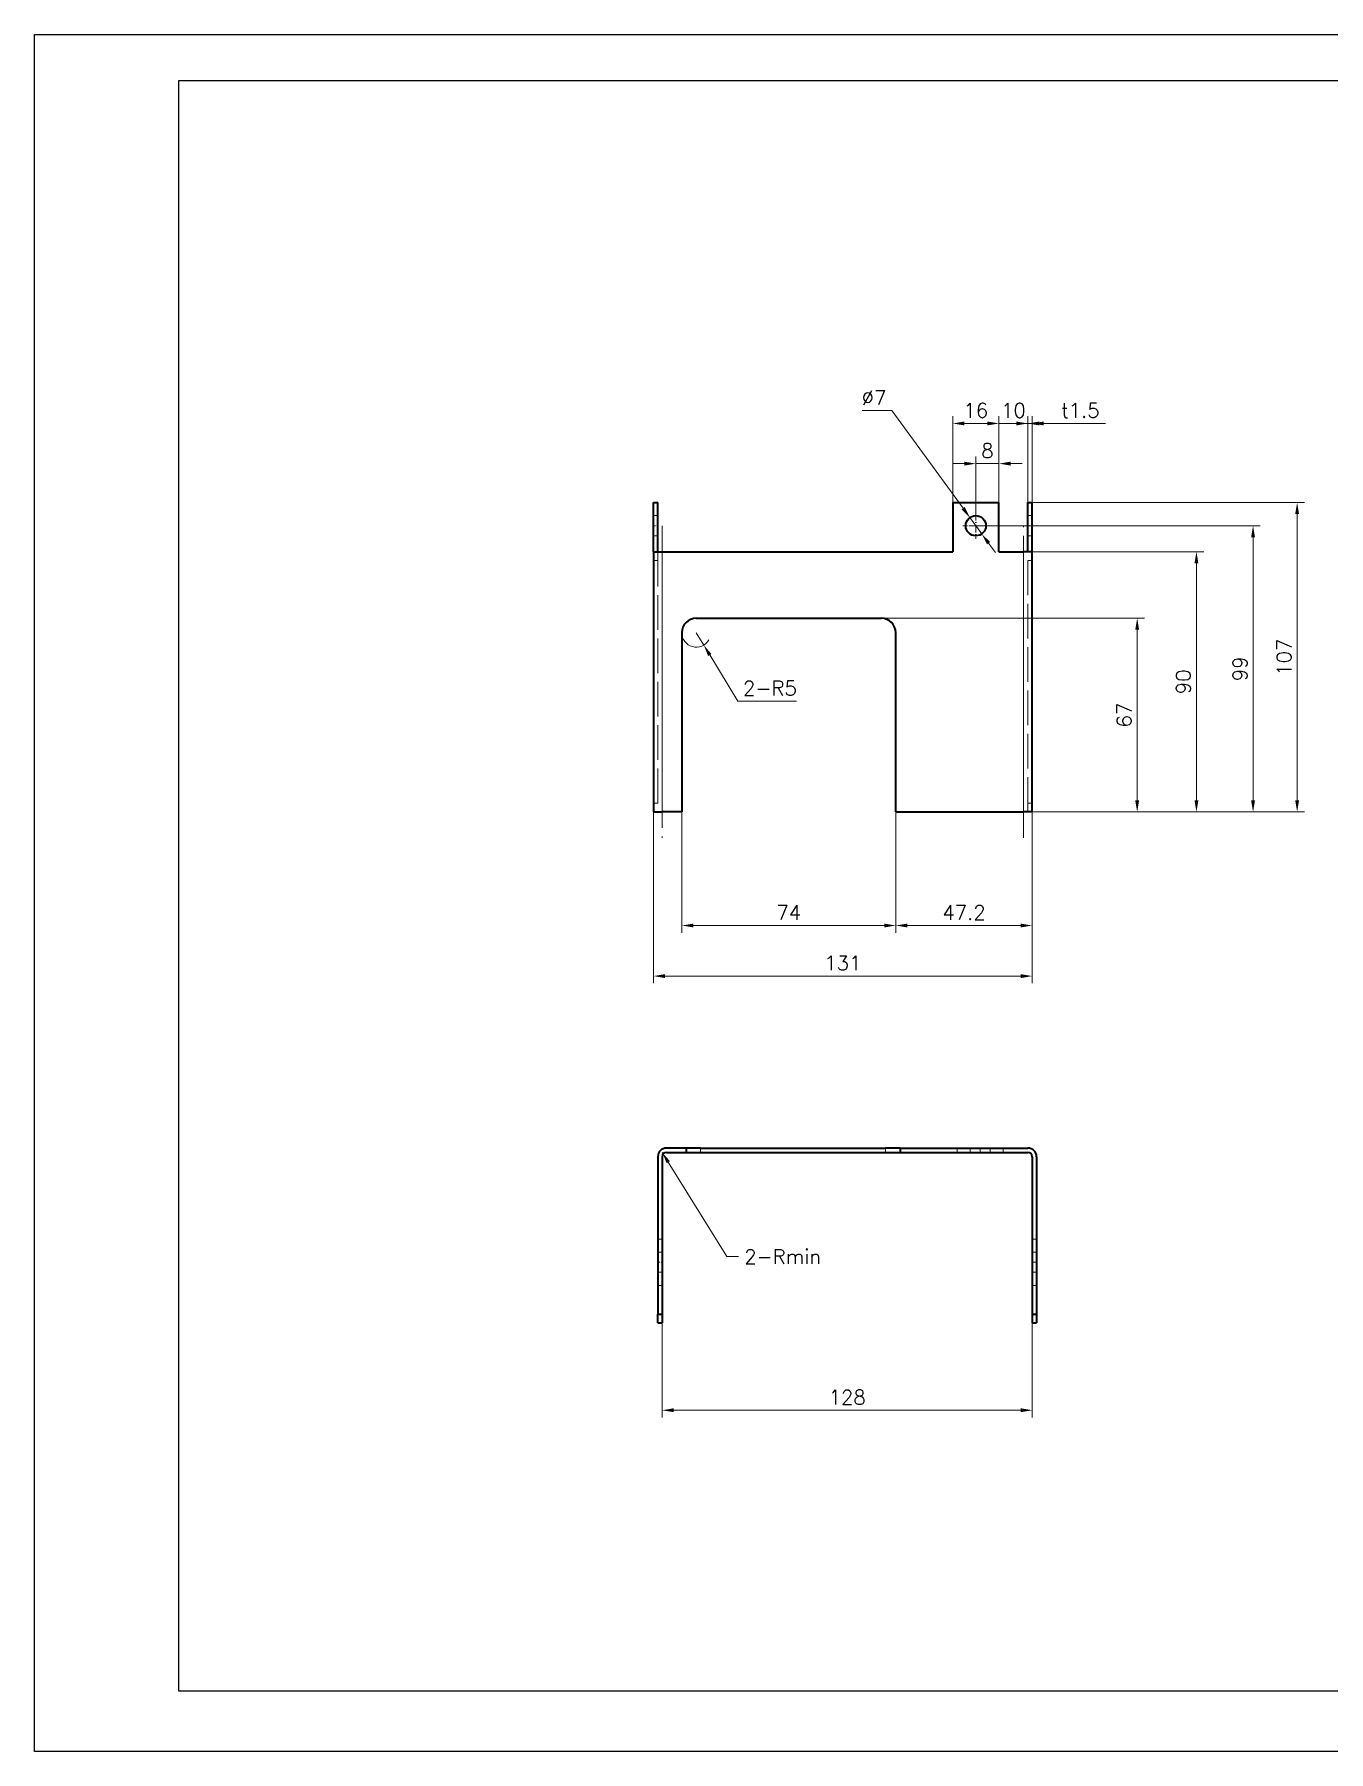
# Model space of a CAD drawing. Extents: x 337 to 133961, y -16604 to 10647.
# Drawn here: x 66258 to 66706, y 3892 to 4486 of the extents above; entities that cross this region are included whole.
import ezdxf
from ezdxf.enums import TextEntityAlignment as Align

# ---------------------------------------------------------------- set-up
doc = ezdxf.new("R2010")
doc.units = 0
for name, pattern in [('CENTER2', [28.575, 19.05, -3.175, 3.175, -3.175]), ('DASHDOT', [18.5, 12, -3, 0.5, -3]), ('DASHED', [15, 12, -3]), ('HIDDEN2', [4.7625, 3.175, -1.5875])]:
    doc.linetypes.add(name, pattern=pattern)
doc.layers.get('0').update_dxf_attribs({"linetype": 'CONTINUOUS'})
doc.layers.get('Defpoints').update_dxf_attribs({"linetype": 'CONTINUOUS'})
doc.layers.add('A3', color=7, linetype='CONTINUOUS')
for name, color, linetype, lineweight in [('DIM', 71, 'CONTINUOUS', 13), ('中心线', 2, 'CENTER2', 13), ('虚线', 1, 'HIDDEN2', 13)]:
    doc.layers.add(name, color=color, linetype=linetype, lineweight=lineweight)
doc.styles.add('CH-1', font='FSGB2312.ttf', dxfattribs={"height": 3})
doc.styles.get("Standard").update_dxf_attribs({"font": 'txt.shx', "bigfont": 'bigfont.shx'})
doc.dimstyles.new('副本2', dxfattribs={"dimscale": 2, "dimtxt": 2.5, "dimasz": 2, "dimexe": 1.25, "dimexo": 0, "dimgap": 1, "dimtad": 1, "dimdsep": 46, "dimtxsty": 'Standard', "dimcen": 0, "dimclrd": 3, "dimclre": 3, "dimclrt": 1, "dimadec": 1, "dimazin": 2, "dimtfac": 1, "dimtmove": 0, "dimatfit": 3, "dimfxl": 0, "dimtolj": 1, "dimlwd": -1, "dimlwe": -1, "dimarcsym": 0})
doc.dimstyles.new('副本2$0', dxfattribs={"dimscale": 2, "dimtxt": 2.5, "dimasz": 2, "dimexe": 1.25, "dimexo": 0, "dimgap": 1, "dimtad": 1, "dimdsep": 46, "dimtxsty": 'Standard', "dimcen": 0, "dimclrd": 3, "dimclre": 3, "dimclrt": 1, "dimadec": 1, "dimazin": 2, "dimtfac": 1, "dimtmove": 0, "dimatfit": 3, "dimfxl": 0, "dimtolj": 1, "dimlwd": -1, "dimlwe": -1, "dimarcsym": 0})
doc.dimstyles.new('副本2$3', dxfattribs={"dimscale": 2, "dimtxt": 2.5, "dimasz": 2, "dimexe": 1.25, "dimexo": 0, "dimgap": 1, "dimtad": 1, "dimtoh": 1, "dimdsep": 46, "dimtxsty": 'Standard', "dimcen": 0, "dimclrd": 3, "dimclre": 3, "dimclrt": 1, "dimadec": 1, "dimazin": 2, "dimtfac": 1, "dimtmove": 0, "dimatfit": 3, "dimfxl": 0, "dimtolj": 1, "dimlwd": -1, "dimlwe": -1, "dimarcsym": 0})
doc.dimstyles.new('副本2$4', dxfattribs={"dimscale": 2, "dimtxt": 2.5, "dimasz": 2, "dimexe": 1.25, "dimexo": 0, "dimgap": 1, "dimtad": 1, "dimtoh": 1, "dimdsep": 46, "dimtxsty": 'Standard', "dimcen": 0, "dimclrd": 3, "dimclre": 3, "dimclrt": 1, "dimadec": 1, "dimazin": 2, "dimtfac": 1, "dimtmove": 0, "dimatfit": 3, "dimfxl": 0, "dimtolj": 1, "dimlwd": -1, "dimlwe": -1, "dimarcsym": 0})

# ---------------------------------------------------------------- blocks, each defined once
blk = doc.blocks.new('A$C2CD672AE')
for p, q in [((-218.5, -289), (-218.5, 8)), ((-218.5, 8), (201.5, 8)), ((201.5, 8), (201.5, -289)), ((-193.5, 0), (193.5, 0)), ((-193.5, -278.55), (-193.5, 0)), ((16.5, -16.21), (16.5, 0)), ((21.57, 0), (21.57, -16.21)), ((69.95, 0), (181.5, 0)), ((69.95, 0), (181.5, 0)), ((69.95, 0), (181.5, 0)), ((69.95, 0), (181.5, 0)), ((193.5, 0), (193.5, -278.55)), ((101.05, 0), (101.05, -16.21)), ((101.05, 0), (101.05, -16.21)), ((101.05, 0), (101.05, -16.21)), ((101.05, 0), (101.05, -16.21)), ((101.05, 0), (101.05, -16.21)), ((116.05, 0), (116.05, -16.21)), ((116.05, 0), (116.05, -16.21)), ((116.05, 0), (116.05, -16.21)), ((116.05, 0), (116.05, -16.21)), ((116.05, 0), (116.05, -16.21)), ((128.05, 0), (128.05, -16.21)), ((128.05, 0), (128.05, -16.21)), ((128.05, 0), (128.05, -16.21)), ((128.05, 0), (128.05, -16.21)), ((128.05, 0), (128.05, -16.21)), ((140.05, -16.21), (140.05, 0)), ((16.5, -11.14), (19.04, -6.07)), ((16.5, -6.07), (128.05, -6.07)), ((16.5, -6.07), (128.05, -6.07)), ((16.5, -6.07), (128.05, -6.07)), ((16.5, -6.07), (128.05, -6.07)), ((19.04, -6.07), (21.57, -11.14)), ((128.05, -6.07), (140.05, -6.07)), ((128.05, -6.07), (140.05, -6.07)), ((128.05, -6.07), (140.05, -6.07)), ((128.05, -6.07), (193.5, -6.07)), ((16.5, -16.21), (19.04, -11.14)), ((16.5, -11.14), (128.05, -11.14)), ((16.5, -11.14), (128.05, -11.14)), ((16.5, -11.14), (128.05, -11.14)), ((16.5, -11.14), (128.05, -11.14)), ((19.04, -11.14), (21.57, -16.21)), ((16.5, -16.21), (140.05, -16.21)), ((140.05, -16.21), (16.5, -16.21)), ((16.5, -16.21), (140.05, -16.21)), ((16.5, -16.21), (193.5, -16.21)), ((193.5, -278.55), (-193.5, -278.55)), ((201.5, -289), (-218.5, -289))]:
    blk.add_line(p, q)
at = {"style": 'CH-1'}
for s, p in [('符号', (19.12, -1.91)), ('设 变 内 容', (62.89, -1.91)), ('日 期', (108.22, -2.16)), ('变更者', (122.43, -2.16)), ('锐角除去', (134.43, -1.63)), ('表面处理', (166.75, -1.61)), ('NO.', (19.39, -4.62)), ('REVISION', (63.16, -4.62)), ('DATE', (108.64, -4.87)), ('REVR', (122.85, -4.87)), ('C0.5', (134.43, -11.03))]:
    blk.add_text(s, height=1.775, dxfattribs=at).set_placement(p, align=Align.MIDDLE)
at = {"style": 'CH-1', "width": 0.7}
for s, p in [('ACUTE ANGLE', (134.43, -4.69)), ('SURFACE TREATMENT', (166.75, -4.68))]:
    blk.add_text(s, height=1.7746, dxfattribs=at).set_placement(p, align=Align.MIDDLE)
blk = doc.blocks.new('*D447')
at = {"layer": 'Defpoints', "color": 0, "transparency": 16777216}
for p in [(66472.16, 4216.54), (66603.16, 4216.54), (66603.16, 4159.76)]:
    blk.add_point(p, dxfattribs=at)
at = {"layer": 'DIM', "color": 3, "transparency": 16777216}
for p, q in [((66472.16, 4216.54), (66472.16, 4157.26)), ((66603.16, 4216.54), (66603.16, 4157.26)), ((66476.16, 4159.76), (66599.16, 4159.76))]:
    blk.add_line(p, q, dxfattribs=at)
for points in [[(66476.16, 4160.43), (66476.16, 4159.09), (66472.16, 4159.76)], [(66599.16, 4160.43), (66599.16, 4159.09), (66603.16, 4159.76)]]:
    blk.add_solid(points, dxfattribs=at)
at = {"layer": 'DIM', "color": 1, "transparency": 16777216, "insert": (66537.66, 4164.26), "char_height": 5, "attachment_point": 5}
blk.add_mtext('\\A1;131', dxfattribs=at)
blk = doc.blocks.new('*D448')
at = {"layer": 'Defpoints', "color": 0, "transparency": 16777216}
for p in [(66555.96, 4216.54), (66603.16, 4216.54), (66603.16, 4177.26)]:
    blk.add_point(p, dxfattribs=at)
at = {"layer": 'DIM', "color": 3, "transparency": 16777216}
for p, q in [((66555.96, 4216.54), (66555.96, 4174.76)), ((66603.16, 4216.54), (66603.16, 4174.76)), ((66559.96, 4177.26), (66599.16, 4177.26))]:
    blk.add_line(p, q, dxfattribs=at)
for points in [[(66559.96, 4177.92), (66559.96, 4176.59), (66555.96, 4177.26)], [(66599.16, 4177.92), (66599.16, 4176.59), (66603.16, 4177.26)]]:
    blk.add_solid(points, dxfattribs=at)
at = {"layer": 'DIM', "color": 1, "transparency": 16777216, "insert": (66579.56, 4181.76), "char_height": 5, "attachment_point": 5}
blk.add_mtext('\\A1;47.2', dxfattribs=at)
blk = doc.blocks.new('*D449')
at = {"layer": 'Defpoints', "color": 0, "transparency": 16777216}
for p in [(66481.96, 4216.54), (66555.96, 4216.54), (66481.96, 4177.26)]:
    blk.add_point(p, dxfattribs=at)
at = {"layer": 'DIM', "color": 3, "transparency": 16777216}
for p, q in [((66481.96, 4216.54), (66481.96, 4174.76)), ((66555.96, 4216.54), (66555.96, 4174.76)), ((66551.96, 4177.26), (66485.96, 4177.26))]:
    blk.add_line(p, q, dxfattribs=at)
for points in [[(66485.96, 4177.92), (66485.96, 4176.59), (66481.96, 4177.26)], [(66551.96, 4177.92), (66551.96, 4176.59), (66555.96, 4177.26)]]:
    blk.add_solid(points, dxfattribs=at)
at = {"layer": 'DIM', "color": 1, "transparency": 16777216, "insert": (66518.96, 4181.76), "char_height": 5, "attachment_point": 5}
blk.add_mtext('\\A1;74', dxfattribs=at)
blk = doc.blocks.new('*D450')
at = {"layer": 'Defpoints', "color": 0, "transparency": 16777216}
for p in [(66603.16, 4323.54), (66694.8, 4323.54), (66603.16, 4216.54)]:
    blk.add_point(p, dxfattribs=at)
at = {"layer": 'DIM', "color": 3, "transparency": 16777216}
for p, q in [((66603.16, 4323.54), (66697.3, 4323.54)), ((66694.8, 4220.54), (66694.8, 4319.54)), ((66603.16, 4216.54), (66697.3, 4216.54))]:
    blk.add_line(p, q, dxfattribs=at)
for points in [[(66694.14, 4319.54), (66695.47, 4319.54), (66694.8, 4323.54)], [(66694.14, 4220.54), (66695.47, 4220.54), (66694.8, 4216.54)]]:
    blk.add_solid(points, dxfattribs=at)
at = {"layer": 'DIM', "color": 1, "transparency": 16777216, "insert": (66690.3, 4270.04), "char_height": 5, "attachment_point": 5, "rotation": 90}
blk.add_mtext('\\A1;107', dxfattribs=at)
blk = doc.blocks.new('*D451')
at = {"layer": 'Defpoints', "color": 0, "transparency": 16777216}
for p in [(66550.96, 4283.54), (66639.47, 4283.54), (66603.16, 4216.54)]:
    blk.add_point(p, dxfattribs=at)
at = {"layer": 'DIM', "color": 3, "transparency": 16777216}
for p, q in [((66550.96, 4283.54), (66641.97, 4283.54)), ((66639.47, 4220.54), (66639.47, 4279.54)), ((66603.16, 4216.54), (66641.97, 4216.54))]:
    blk.add_line(p, q, dxfattribs=at)
for points in [[(66638.8, 4279.54), (66640.14, 4279.54), (66639.47, 4283.54)], [(66638.8, 4220.54), (66640.14, 4220.54), (66639.47, 4216.54)]]:
    blk.add_solid(points, dxfattribs=at)
at = {"layer": 'DIM', "color": 1, "transparency": 16777216, "insert": (66634.97, 4250.04), "char_height": 5, "attachment_point": 5, "rotation": 90}
blk.add_mtext('\\A1;67', dxfattribs=at)
blk = doc.blocks.new('*D452')
at = {"layer": 'Defpoints', "color": 0, "transparency": 16777216}
for p in [(66603.16, 4350.91), (66601.66, 4323.54), (66603.16, 4323.54)]:
    blk.add_point(p, dxfattribs=at)
at = {"layer": 'DIM', "color": 3, "transparency": 16777216}
for p, q in [((66597.66, 4350.91), (66593.66, 4350.91)), ((66601.66, 4323.54), (66601.66, 4353.41)), ((66601.66, 4350.91), (66603.16, 4350.91)), ((66603.16, 4323.54), (66603.16, 4353.41)), ((66607.16, 4350.91), (66628.49, 4350.91))]:
    blk.add_line(p, q, dxfattribs=at)
for points in [[(66597.66, 4351.58), (66597.66, 4350.24), (66601.66, 4350.91)], [(66607.16, 4351.58), (66607.16, 4350.24), (66603.16, 4350.91)]]:
    blk.add_solid(points, dxfattribs=at)
at = {"layer": 'DIM', "color": 1, "transparency": 16777216, "insert": (66619.82, 4355.41), "char_height": 5, "attachment_point": 5}
blk.add_mtext('\\A1;t{\\Ftxt,bigfont|c134;1.5}', dxfattribs=at)
blk = doc.blocks.new('*D453')
at = {"layer": 'Defpoints', "color": 0, "transparency": 16777216}
for p in [(66591.66, 4350.91), (66591.66, 4323.54), (66601.66, 4323.54)]:
    blk.add_point(p, dxfattribs=at)
at = {"layer": 'DIM', "color": 3, "transparency": 16777216}
for p, q in [((66587.66, 4350.91), (66583.66, 4350.91)), ((66591.66, 4323.54), (66591.66, 4353.41)), ((66601.66, 4350.91), (66591.66, 4350.91)), ((66601.66, 4323.54), (66601.66, 4353.41)), ((66605.66, 4350.91), (66609.66, 4350.91))]:
    blk.add_line(p, q, dxfattribs=at)
for points in [[(66587.66, 4351.58), (66587.66, 4350.24), (66591.66, 4350.91)], [(66605.66, 4351.58), (66605.66, 4350.24), (66601.66, 4350.91)]]:
    blk.add_solid(points, dxfattribs=at)
at = {"layer": 'DIM', "color": 1, "transparency": 16777216, "insert": (66596.66, 4355.41), "char_height": 5, "attachment_point": 5}
blk.add_mtext('\\A1;10', dxfattribs=at)
blk = doc.blocks.new('*D454')
at = {"layer": 'Defpoints', "color": 0, "transparency": 16777216}
for p in [(66575.66, 4350.91), (66575.66, 4323.54), (66591.66, 4323.54)]:
    blk.add_point(p, dxfattribs=at)
at = {"layer": 'DIM', "color": 3, "transparency": 16777216}
for p, q in [((66575.66, 4323.54), (66575.66, 4353.41)), ((66587.66, 4350.91), (66579.66, 4350.91)), ((66591.66, 4323.54), (66591.66, 4353.41))]:
    blk.add_line(p, q, dxfattribs=at)
for points in [[(66579.66, 4351.58), (66579.66, 4350.24), (66575.66, 4350.91)], [(66587.66, 4351.58), (66587.66, 4350.24), (66591.66, 4350.91)]]:
    blk.add_solid(points, dxfattribs=at)
at = {"layer": 'DIM', "color": 1, "transparency": 16777216, "insert": (66583.66, 4355.41), "char_height": 5, "attachment_point": 5}
blk.add_mtext('\\A1;16', dxfattribs=at)
blk = doc.blocks.new('*D455')
at = {"layer": 'Defpoints', "color": 0, "transparency": 16777216}
for p in [(66600.16, 4306.54), (66659.97, 4306.54), (66603.16, 4216.54)]:
    blk.add_point(p, dxfattribs=at)
at = {"layer": 'DIM', "color": 3, "transparency": 16777216}
for p, q in [((66600.16, 4306.54), (66662.47, 4306.54)), ((66659.97, 4220.54), (66659.97, 4302.54)), ((66603.16, 4216.54), (66662.47, 4216.54))]:
    blk.add_line(p, q, dxfattribs=at)
for points in [[(66659.3, 4302.54), (66660.63, 4302.54), (66659.97, 4306.54)], [(66659.3, 4220.54), (66660.63, 4220.54), (66659.97, 4216.54)]]:
    blk.add_solid(points, dxfattribs=at)
at = {"layer": 'DIM', "color": 1, "transparency": 16777216, "insert": (66655.47, 4261.54), "char_height": 5, "attachment_point": 5, "rotation": 90}
blk.add_mtext('\\A1;90', dxfattribs=at)
blk = doc.blocks.new('*D456')
at = {"layer": 'Defpoints', "color": 0, "transparency": 16777216}
for p in [(66486.96, 4278.54), (66489.54, 4274.26)]:
    blk.add_point(p, dxfattribs=at)
at = {"layer": 'DIM', "color": 3, "transparency": 16777216}
for p, q in [((66486.96, 4278.54), (66489.54, 4274.26)), ((66501.27, 4254.85), (66491.61, 4270.84)), ((66521.6, 4254.85), (66501.27, 4254.85))]:
    blk.add_line(p, q, dxfattribs=at)
blk.add_arc((66486.96, 4278.54), 5, 180, 329.77838, dxfattribs=at)
blk.add_solid([(66492.18, 4271.18), (66491.04, 4270.49), (66489.54, 4274.26)], dxfattribs=at)
at = {"layer": 'DIM', "color": 1, "transparency": 16777216, "insert": (66512.43, 4259.35), "char_height": 5, "attachment_point": 5}
blk.add_mtext('\\A1;2-{\\Ftxt,bigfont|c134;R5}', dxfattribs=at)
blk = doc.blocks.new('*D457')
at = {"layer": 'Defpoints', "color": 0, "transparency": 16777216}
for p in [(66583.66, 4315.54), (66679.56, 4315.54), (66603.16, 4216.54)]:
    blk.add_point(p, dxfattribs=at)
at = {"layer": 'DIM', "color": 3, "transparency": 16777216}
for p, q in [((66583.66, 4315.54), (66682.06, 4315.54)), ((66679.56, 4220.54), (66679.56, 4311.54)), ((66603.16, 4216.54), (66682.06, 4216.54))]:
    blk.add_line(p, q, dxfattribs=at)
for points in [[(66678.89, 4311.54), (66680.23, 4311.54), (66679.56, 4315.54)], [(66678.89, 4220.54), (66680.23, 4220.54), (66679.56, 4216.54)]]:
    blk.add_solid(points, dxfattribs=at)
at = {"layer": 'DIM', "color": 1, "transparency": 16777216, "insert": (66675.06, 4266.04), "char_height": 5, "attachment_point": 5, "rotation": 90}
blk.add_mtext('\\A1;99', dxfattribs=at)
blk = doc.blocks.new('*D458')
at = {"layer": 'Defpoints', "color": 0, "transparency": 16777216}
for p in [(66581.59, 4318.37), (66585.72, 4312.72)]:
    blk.add_point(p, dxfattribs=at)
at = {"layer": 'DIM', "color": 3, "transparency": 16777216}
for p, q in [((66544.28, 4355.37), (66554.61, 4355.37)), ((66554.61, 4355.37), (66579.24, 4321.6)), ((66585.72, 4312.72), (66581.59, 4318.37)), ((66588.07, 4309.48), (66590.43, 4306.25))]:
    blk.add_line(p, q, dxfattribs=at)
for points in [[(66579.78, 4322), (66578.7, 4321.21), (66581.59, 4318.37)], [(66588.61, 4309.88), (66587.54, 4309.09), (66585.72, 4312.72)]]:
    blk.add_solid(points, dxfattribs=at)
at = {"layer": 'DIM', "color": 1, "transparency": 16777216, "insert": (66548.45, 4359.87), "char_height": 5, "attachment_point": 5}
blk.add_mtext('\\A1;∅7', dxfattribs=at)
blk = doc.blocks.new('*D465')
at = {"layer": 'Defpoints', "color": 0, "transparency": 16777216}
for p in [(66475.16, 4041.3), (66603.16, 4041.3), (66603.16, 4009.6)]:
    blk.add_point(p, dxfattribs=at)
at = {"layer": 'DIM', "color": 3, "transparency": 16777216}
for p, q in [((66475.16, 4041.3), (66475.16, 4007.1)), ((66603.16, 4041.3), (66603.16, 4007.1)), ((66479.16, 4009.6), (66599.16, 4009.6))]:
    blk.add_line(p, q, dxfattribs=at)
for points in [[(66479.16, 4010.27), (66479.16, 4008.93), (66475.16, 4009.6)], [(66599.16, 4010.27), (66599.16, 4008.93), (66603.16, 4009.6)]]:
    blk.add_solid(points, dxfattribs=at)
at = {"layer": 'DIM', "color": 1, "transparency": 16777216, "insert": (66539.16, 4014.1), "char_height": 5, "attachment_point": 5}
blk.add_mtext('\\A1;128', dxfattribs=at)
blk = doc.blocks.new('*D466')
at = {"layer": 'Defpoints', "color": 0, "transparency": 16777216}
for p in [(66583.66, 4337.02), (66583.66, 4320.09), (66591.66, 4323.54)]:
    blk.add_point(p, dxfattribs=at)
at = {"layer": 'DIM', "color": 3, "transparency": 16777216}
for p, q in [((66579.66, 4337.02), (66575.66, 4337.02)), ((66583.66, 4320.09), (66583.66, 4339.52)), ((66591.66, 4337.02), (66583.66, 4337.02)), ((66591.66, 4323.54), (66591.66, 4339.52)), ((66595.66, 4337.02), (66599.66, 4337.02))]:
    blk.add_line(p, q, dxfattribs=at)
for points in [[(66579.66, 4337.69), (66579.66, 4336.35), (66583.66, 4337.02)], [(66595.66, 4337.69), (66595.66, 4336.35), (66591.66, 4337.02)]]:
    blk.add_solid(points, dxfattribs=at)
at = {"layer": 'DIM', "color": 1, "transparency": 16777216, "insert": (66587.66, 4341.52), "char_height": 5, "attachment_point": 5}
blk.add_mtext('\\A1;8', dxfattribs=at)

msp = doc.modelspace()

# ---------------------------------------------------------------- linework, layer by layer
at = {"color": 7, "lineweight": 35, "ltscale": 0.425}
for p, q in [((66472.155, 4306.543), (66472.155, 4323.543)), ((66473.655, 4306.543), (66473.655, 4323.543)), ((66575.655, 4323.543), (66575.655, 4306.543)), ((66591.655, 4306.543), (66591.655, 4323.543)), ((66601.655, 4306.543), (66601.655, 4323.543)), ((66603.155, 4306.543), (66603.155, 4323.543))]:
    msp.add_line(p, q, dxfattribs=at)
at = {"color": 7, "lineweight": 35, "ltscale": 0.0375}
for p, q in [((66472.155, 4323.543), (66473.655, 4323.543)), ((66601.655, 4323.543), (66603.155, 4323.543)), ((66483.455, 4100.297), (66483.455, 4098.797)), ((66557.455, 4100.297), (66557.455, 4098.797)), ((66473.655, 4042.797), (66475.155, 4042.797)), ((66473.655, 4039.797), (66475.155, 4039.797)), ((66603.155, 4042.797), (66604.655, 4042.797)), ((66603.155, 4039.797), (66604.655, 4039.797))]:
    msp.add_line(p, q, dxfattribs=at)
at = {"color": 7, "lineweight": 35, "ltscale": 0.4}
msp.add_line((66575.655, 4323.543), (66591.655, 4323.543), dxfattribs=at)
at = {"color": 7, "lineweight": 35, "ltscale": 0.075}
for p, q in [((66472.155, 4306.543), (66475.155, 4306.543)), ((66603.155, 4306.543), (66600.155, 4306.543)), ((66472.155, 4216.543), (66475.155, 4216.543)), ((66603.155, 4216.543), (66600.155, 4216.543)), ((66473.655, 4039.797), (66473.655, 4042.797)), ((66475.155, 4042.797), (66475.155, 4039.797)), ((66603.155, 4042.797), (66603.155, 4039.797)), ((66604.655, 4042.797), (66604.655, 4039.797))]:
    msp.add_line(p, q, dxfattribs=at)
at = {"color": 7, "lineweight": 35}
for p, q in [((66472.155, 4306.543), (66472.155, 4216.543)), ((66475.155, 4306.543), (66575.655, 4306.543)), ((66603.155, 4216.543), (66603.155, 4306.543)), ((66486.955, 4283.543), (66550.955, 4283.543)), ((66481.955, 4278.543), (66481.955, 4216.543)), ((66555.955, 4216.543), (66555.955, 4278.543)), ((66555.955, 4216.543), (66600.155, 4216.543)), ((66488.455, 4100.297), (66552.455, 4100.297)), ((66488.455, 4098.797), (66552.455, 4098.797)), ((66557.455, 4100.297), (66601.655, 4100.297)), ((66557.455, 4098.797), (66601.655, 4098.797)), ((66473.655, 4097.297), (66473.655, 4058.297)), ((66475.155, 4097.297), (66475.155, 4058.297)), ((66603.155, 4097.297), (66603.155, 4042.797)), ((66604.655, 4097.297), (66604.655, 4042.797))]:
    msp.add_line(p, q, dxfattribs=at)
at = {"color": 7, "lineweight": 13}
for p, q in [((66475.155, 4306.543), (66475.155, 4216.543)), ((66600.155, 4216.543), (66600.155, 4306.543))]:
    msp.add_line(p, q, dxfattribs=at)
at = {"color": 7, "lineweight": 35, "ltscale": 0.2125}
msp.add_line((66591.655, 4306.543), (66600.155, 4306.543), dxfattribs=at)
at = {"color": 7, "lineweight": 35, "ltscale": 0.17}
for p, q in [((66481.955, 4216.543), (66475.155, 4216.543)), ((66483.455, 4100.297), (66476.655, 4100.297)), ((66476.655, 4098.797), (66483.455, 4098.797))]:
    msp.add_line(p, q, dxfattribs=at)
at = {"color": 7, "lineweight": 35, "ltscale": 0.125}
for p, q in [((66488.455, 4100.297), (66483.455, 4100.297)), ((66483.455, 4098.797), (66488.455, 4098.797)), ((66557.455, 4100.297), (66552.455, 4100.297)), ((66552.455, 4098.797), (66557.455, 4098.797))]:
    msp.add_line(p, q, dxfattribs=at)
at = {"color": 7, "lineweight": 13, "ltscale": 0.0375}
for p, q in [((66488.455, 4100.297), (66488.455, 4098.797)), ((66552.455, 4100.297), (66552.455, 4098.797))]:
    msp.add_line(p, q, dxfattribs=at)
at = {"color": 7, "lineweight": 35, "ltscale": 0.3875}
for p, q in [((66473.655, 4058.297), (66473.655, 4042.797)), ((66475.155, 4058.297), (66475.155, 4042.797))]:
    msp.add_line(p, q, dxfattribs=at)
at = {"color": 7, "lineweight": 35}
msp.add_circle((66583.655, 4315.543), 3.5, dxfattribs=at)
for centre, radius, start, end in [((66486.955, 4278.543), 5, 90, 180), ((66550.955, 4278.543), 5, 0, 90), ((66476.655, 4097.297), 3, 90, 180), ((66476.655, 4097.297), 1.5, 90, 180), ((66601.655, 4097.297), 3, 0, 90), ((66601.655, 4097.297), 1.5, 0, 90)]:
    msp.add_arc(centre, radius, start, end, dxfattribs=at)
at = {"layer": 'A3'}
msp.add_lwpolyline([(66257.976, 4485.503), (67097.976, 4485.503), (67097.976, 3891.503), (66257.976, 3891.503)], close=True, dxfattribs=at)
at = {"layer": '中心线', "linetype": 'DASHDOT', "lineweight": 13, "ltscale": 0.227499}
for p, q in [((66583.655, 4320.093), (66583.655, 4310.993)), ((66588.205, 4315.543), (66579.105, 4315.543))]:
    msp.add_line(p, q, dxfattribs=at)
at = {"layer": '中心线', "linetype": 'DASHDOT', "lineweight": 13, "ltscale": 0.045016}
for p, q in [((66473.805, 4315.543), (66472.005, 4315.543)), ((66603.305, 4315.543), (66601.505, 4315.543)), ((66475.305, 4060.797), (66473.505, 4060.797)), ((66604.805, 4060.797), (66603.005, 4060.797))]:
    msp.add_line(p, q, dxfattribs=at)
at = {"layer": '中心线', "linetype": 'DASHDOT', "lineweight": 13}
for p, q in [((66475.155, 4315.544), (66475.155, 4207.543)), ((66600.155, 4207.543), (66600.155, 4315.543))]:
    msp.add_line(p, q, dxfattribs=at)
at = {"layer": '中心线', "linetype": 'DASHDOT', "lineweight": 13, "ltscale": 0.045015}
for p, q in [((66488.455, 4100.447), (66488.455, 4098.646)), ((66552.455, 4100.447), (66552.455, 4098.646)), ((66585.155, 4100.447), (66585.155, 4098.646))]:
    msp.add_line(p, q, dxfattribs=at)
at = {"layer": '虚线', "linetype": 'DASHED', "lineweight": 13, "ltscale": 0.0375}
for p, q in [((66473.655, 4319.043), (66472.155, 4319.043)), ((66603.155, 4319.043), (66601.655, 4319.043)), ((66473.655, 4312.043), (66472.155, 4312.043)), ((66603.155, 4312.043), (66601.655, 4312.043)), ((66473.655, 4303.543), (66472.155, 4303.543)), ((66603.155, 4303.543), (66601.655, 4303.543)), ((66472.155, 4219.543), (66473.655, 4219.543)), ((66601.655, 4219.543), (66603.155, 4219.543)), ((66577.155, 4100.297), (66577.155, 4098.797)), ((66581.655, 4100.297), (66581.655, 4098.797)), ((66588.655, 4100.297), (66588.655, 4098.797)), ((66593.155, 4100.297), (66593.155, 4098.797)), ((66473.655, 4068.797), (66475.155, 4068.797)), ((66475.155, 4064.297), (66473.655, 4064.297)), ((66603.155, 4068.797), (66604.655, 4068.797)), ((66604.655, 4064.297), (66603.155, 4064.297)), ((66475.155, 4057.297), (66473.655, 4057.297)), ((66604.655, 4057.297), (66603.155, 4057.297)), ((66473.655, 4052.797), (66475.155, 4052.797)), ((66603.155, 4052.797), (66604.655, 4052.797)), ((66475.155, 4042.797), (66473.655, 4042.797)), ((66604.655, 4042.797), (66603.155, 4042.797))]:
    msp.add_line(p, q, dxfattribs=at)
at = {"layer": '虚线', "linetype": 'DASHED', "lineweight": 13}
for p, q in [((66473.655, 4306.543), (66473.655, 4216.543)), ((66475.155, 4306.543), (66475.155, 4216.543)), ((66600.155, 4216.543), (66600.155, 4306.543)), ((66601.655, 4216.543), (66601.655, 4306.543))]:
    msp.add_line(p, q, dxfattribs=at)

# ---------------------------------------------------------------- block references
at = {"xscale": 2, "yscale": 2, "zscale": 2}
msp.add_blockref('A$C2CD672AE', (66694.976, 4469.503), dxfattribs=at)

# ---------------------------------------------------------------- texts
at = {"layer": 'DIM', "color": 1, "insert": (66503.55, 4065.249), "char_height": 5, "width": 626.0377, "attachment_point": 1}
msp.add_mtext('\\A1;2-Rmin', dxfattribs=at)

# ---------------------------------------------------------------- dimensions: what is measured, and where the dimension line sits
at = {"layer": 'DIM'}
dim = msp.add_diameter_dim_2p(p1=(66585.717, 4312.715), p2=(66581.593, 4318.372), dimstyle='副本2$3', dxfattribs=at)
dim.commit()
dim.dimension.update_dxf_attribs({"geometry": '*D458', "text_midpoint": (66548.448, 4355.371), "dimtype": 163})
for base, p1, p2, picture, middle in [((66575.655, 4350.909), (66591.655, 4323.543), (66575.655, 4323.543), '*D454', (66583.655, 4355.409)), ((66591.655, 4350.909), (66601.655, 4323.543), (66591.655, 4323.543), '*D453', (66596.655, 4355.409)), ((66583.655, 4337.02), (66591.655, 4323.543), (66583.655, 4320.093), '*D466', (66587.655, 4341.52)), ((66603.155, 4159.759), (66472.155, 4216.543), (66603.155, 4216.543), '*D447', (66537.655, 4164.259)), ((66481.955, 4177.256), (66555.955, 4216.543), (66481.955, 4216.543), '*D449', (66518.955, 4181.756)), ((66603.155, 4177.256), (66555.955, 4216.543), (66603.155, 4216.543), '*D448', (66579.555, 4181.756)), ((66603.155, 4009.599), (66475.155, 4041.297), (66603.155, 4041.297), '*D465', (66539.155, 4014.099))]:
    dim = msp.add_linear_dim(base=base, p1=p1, p2=p2, dimstyle='副本2$0', dxfattribs=at)
    dim.commit()
    dim.dimension.update_dxf_attribs({"geometry": picture, "text_midpoint": middle})
dim = msp.add_linear_dim(base=(66603.155, 4350.909), p1=(66601.655, 4323.543), p2=(66603.155, 4323.543), text='t{\\Ftxt,bigfont|c134;<>}', dimstyle='副本2$0', dxfattribs=at)
dim.commit()
dim.dimension.update_dxf_attribs({"geometry": '*D452', "text_midpoint": (66619.822, 4355.409)})
for base, p2, picture, middle in [((66694.803, 4323.543), (66603.155, 4323.543), '*D450', (66690.303, 4270.043)), ((66679.559, 4315.544), (66583.655, 4315.544), '*D457', (66675.059, 4266.044)), ((66659.966, 4306.543), (66600.155, 4306.543), '*D455', (66655.466, 4261.543)), ((66639.469, 4283.543), (66550.955, 4283.543), '*D451', (66634.969, 4250.043))]:
    dim = msp.add_linear_dim(base=base, p1=(66603.155, 4216.543), p2=p2, angle=90, dimstyle='副本2$0', dxfattribs=at)
    dim.commit()
    dim.dimension.update_dxf_attribs({"geometry": picture, "text_midpoint": middle})
dim = msp.add_radius_dim(center=(66486.955, 4278.543), mpoint=(66489.54, 4274.264), text='2-{\\Ftxt,bigfont|c134;<>}', dimstyle='副本2$4', dxfattribs=at)
dim.commit()
dim.dimension.update_dxf_attribs({"geometry": '*D456', "text_midpoint": (66512.434, 4254.847), "dimtype": 164})

# ---------------------------------------------------------------- leaders
at = {"layer": 'DIM', "annotation_type": 0, "has_hookline": 1, "hookline_direction": 0, "text_width": 25}
msp.add_leader([(66475.155, 4098.797), (66497.55, 4062.749), (66501.55, 4062.749)], dimstyle='副本2', override={"dimgap": 1, "dimtad": 0}, dxfattribs=at)

doc.saveas('drawing.dxf')
